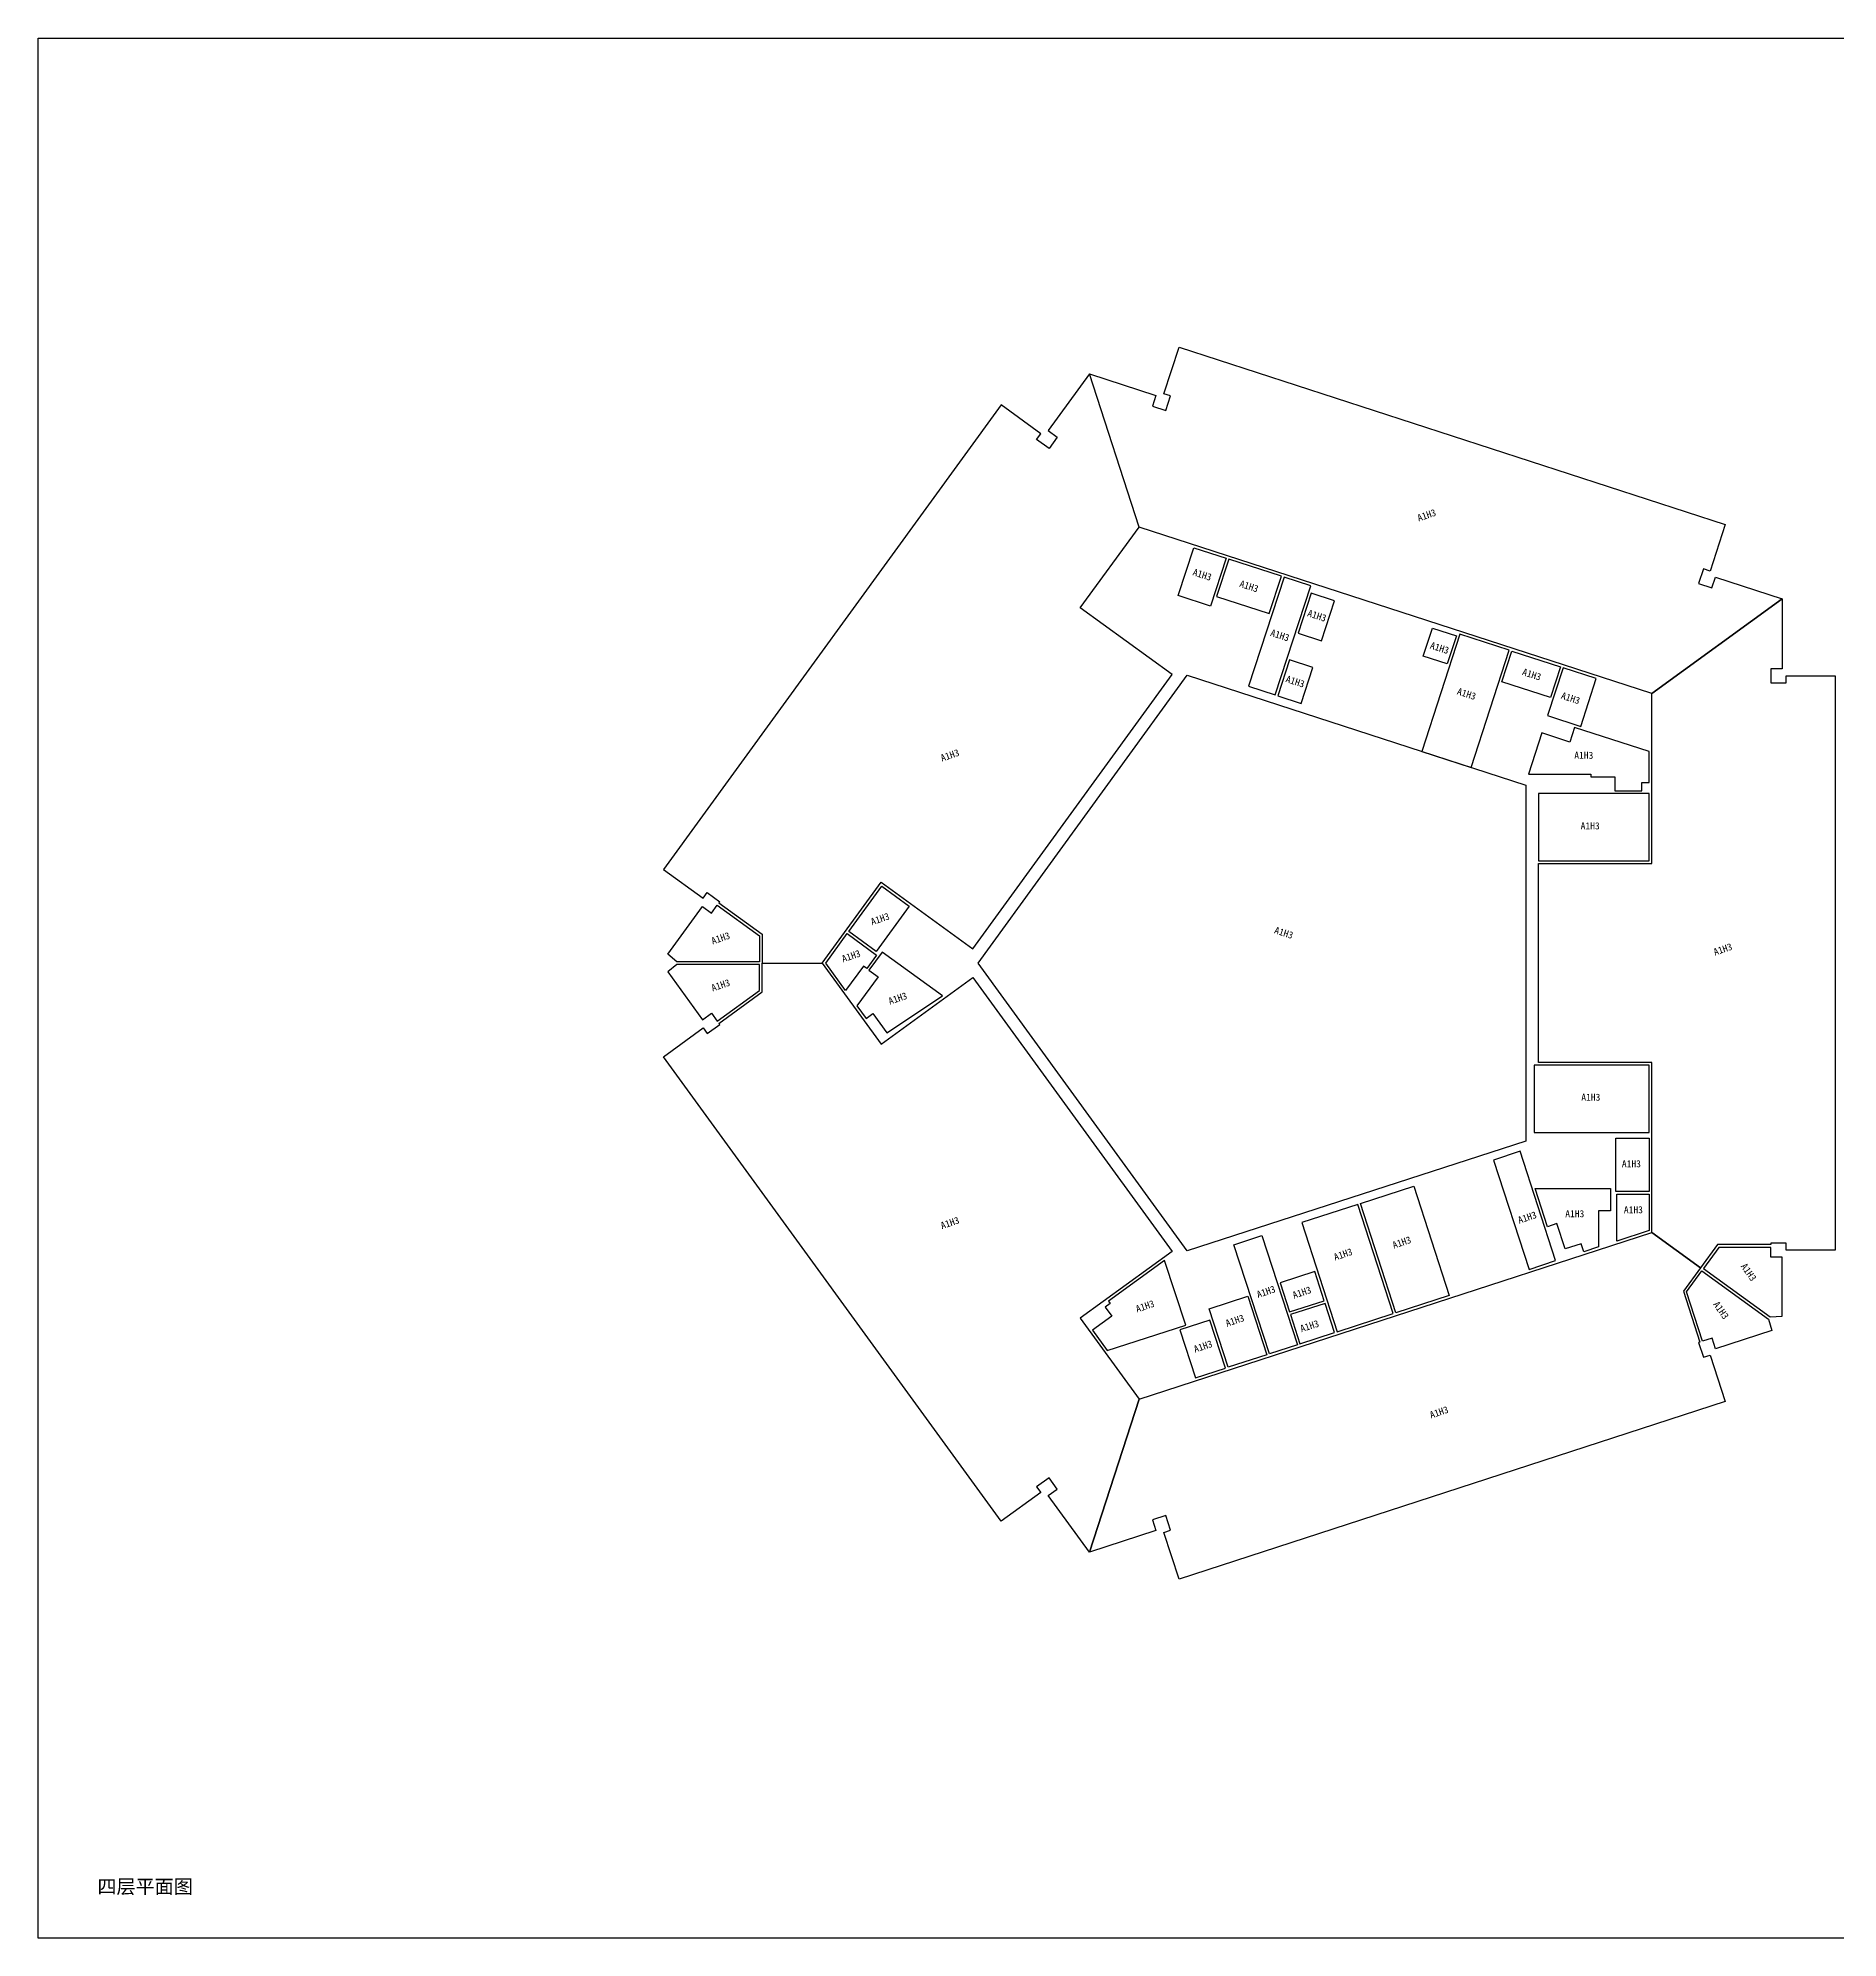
# Model space of a CAD drawing. Header units: millimetres. Extents: x -88739 to 368410, y -69614 to 266592.
# Drawn here: x 175337 to 303857, y -69614 to 66056 of the extents above; entities that cross this region are included whole.
import ezdxf
from ezdxf.enums import TextEntityAlignment as Align

# ---------------------------------------------------------------- set-up
doc = ezdxf.new("R2010")
doc.units = ezdxf.units.MM
doc.header["$LTSCALE"] = 1000
doc.header["$MEASUREMENT"] = 0
doc.layers.add('Timeislife-Room', color=6, linetype='Continuous')
doc.layers.add('Timeislife_Floor', color=3, linetype='Continuous')
doc.styles.add('XC00', font='SimSun.ttf')

msp = doc.modelspace()

# ---------------------------------------------------------------- linework, layer by layer
at = {"layer": 'Timeislife-Room'}
for points in [[(293908, 27094), (294859, 26785), (295107, 27546), (299863, 26001), (290563, 19244), (253959, 31137), (250406, 42070), (255162, 40525), (254915, 39764), (255866, 39455), (256206, 40501), (255731, 40656), (256812, 43984), (295805, 31315), (294724, 27986), (294248, 28141)], [(253959, 31137), (250406, 42070), (247467, 38024), (248114, 37554), (247526, 36745), (246636, 37392), (246930, 37796), (244099, 39854), (219999, 6684), (222831, 4627), (223125, 5031), (224015, 4385), (223956, 4304), (227045, 2059), (227045, 0), (231336, 0), (235535, 5780), (242088, 1019), (256312, 20597), (249759, 25358)], [(257856, 29661), (260168, 28910), (259056, 25486), (256744, 26237)], [(259493, 26185), (263250, 24964), (264115, 27627), (260358, 28848)], [(261771, 19767), (263673, 19149), (266207, 26947), (264305, 27565)], [(265316, 23557), (266980, 23016), (267907, 25869), (266243, 26410)], [(290563, -7100), (282463, -7100), (282463, 7100), (290563, 7100), (290563, 19244), (299863, 26001), (299863, 21000), (299063, 21000), (299063, 20000), (300163, 20000), (300163, 20500), (303663, 20500), (303663, -20500), (300163, -20500), (300163, -20000), (299063, -20000), (299063, -20100), (295244, -20100), (294034, -21766), (290563, -19244)], [(274140, 15117), (277659, 13974), (280378, 22343), (276859, 23486)], [(274895, 23914), (276607, 23358), (275958, 21361), (274246, 21917)], [(280568, 22281), (284040, 21153), (283329, 18966), (279857, 20094)], [(242460, 0), (257396, 20557), (281563, 12705), (281563, -12705), (257396, -20557)], [(263863, 19087), (265528, 18546), (266362, 21114), (264698, 21655)], [(283117, 17668), (285485, 16898), (286598, 20322), (284230, 21091)], [(281763, 13500), (286213, 13500), (286213, 13300), (287913, 13300), (287913, 12300), (289863, 12300), (289863, 12900), (290363, 12900), (290363, 15103), (285053, 16829), (284713, 15782), (282716, 16431)], [(282463, 7300), (290363, 7300), (290363, 12100), (282463, 12100)], [(233228, 2264), (235579, 5500), (237541, 4075), (235190, 839)], [(222780, 4046), (223422, 3569), (223838, 4142), (226845, 1957), (226845, 100), (220957, 100), (220298, 630)], [(233111, 2102), (235214, 574), (234509, -397), (234266, -220), (233004, -1956), (231583, 0)], [(234670, -514), (235318, -984), (233808, -3062), (234462, -3963), (234948, -3610), (235947, -4986), (239917, -2349), (235611, 780)], [(253959, -31137), (250406, -42070), (247467, -38024), (248114, -37554), (247526, -36745), (246636, -37392), (246930, -37796), (244099, -39854), (219999, -6684), (222831, -4627), (223125, -5031), (224015, -4385), (223956, -4304), (227045, -2059), (227045, 0), (231336, 0), (235535, -5780), (242088, -1019), (256312, -20597), (249759, -25358)], [(222780, -4046), (223422, -3569), (223838, -4142), (226845, -1957), (226845, -100), (220957, -100), (220298, -630)], [(282163, -12100), (290363, -12100), (290363, -7300), (282163, -7300)], [(281805, -21879), (283697, -21232), (281163, -13434), (279271, -14081)], [(290363, -16300), (287983, -16300), (287983, -12500), (290363, -12500)], [(269760, -17171), (273564, -15935), (276098, -23734), (272294, -24970)], [(282240, -16100), (287613, -16100), (287613, -17700), (286763, -17700), (286763, -20268), (285704, -20612), (285518, -20042), (284377, -20413), (283790, -18606), (283124, -18822)], [(269570, -17233), (265575, -18531), (268109, -26329), (272104, -25031)], [(288063, -19846), (288063, -16500), (290363, -16500), (290363, -19099)], [(250406, -42070), (253959, -31137), (290563, -19244), (294034, -21766), (292823, -23432), (294004, -27063), (293908, -27094), (294248, -28141), (294724, -27986), (295805, -31315), (256812, -43984), (255731, -40656), (256206, -40501), (255866, -39455), (254915, -39764), (255162, -40525)], [(260725, -20107), (262722, -19458), (265256, -27256), (263259, -27905)], [(299863, -21000), (299063, -21008), (299063, -20300), (295346, -20300), (294254, -21802), (299018, -25264), (299863, -25222)], [(251686, -27670), (257282, -25852), (255780, -21231), (251778, -24138), (251896, -24300), (251532, -24565), (252002, -25212), (250627, -26211)], [(264705, -24912), (267177, -24109), (266498, -22016), (264025, -22820)], [(295107, -27546), (294867, -26783), (294194, -27002), (293045, -23467), (294137, -21964), (298901, -25425), (299122, -26242)], [(258951, -24679), (261709, -23782), (263069, -27967), (260311, -28863)], [(265442, -27182), (267915, -26379), (267239, -24299), (264767, -25102)], [(259008, -25501), (256874, -26194), (257987, -29618), (260120, -28925)]]:
    msp.add_lwpolyline(points, close=True, dxfattribs=at)
at = {"layer": 'Timeislife_Floor'}
msp.add_lwpolyline([(175337, 66056), (368410, 66056), (368410, -69614), (175337, -69614)], close=True, dxfattribs=at)

# ---------------------------------------------------------------- texts
at = {"layer": 'Timeislife-Room', "style": 'XC00'}
for rotation, p in [(18.87165, (274486, 31984)), (342, (258464, 27734)), (342, (261804, 26906)), (342, (266653, 24808)), (342, (264011, 23405)), (342, (275412, 22503)), (342, (265104, 20104)), (342, (281991, 20608)), (342, (277338, 19224)), (342, (284766, 18920)), (18.87165, (240446, 14839)), (18.87165, (235462, 3151)), (18.87165, (224076, 1779)), (342, (264288, 2164)), (18.87165, (295633, 985)), (18.87165, (233393, 502)), (18.87165, (224076, -1581)), (18.87165, (236722, -2521)), (18.87165, (240446, -18552)), (18.87165, (281666, -18161)), (18.87165, (272709, -19943)), (18.87165, (268519, -20797)), (305.12835, (297482, -22072)), (18.87165, (263014, -23468)), (18.87165, (254379, -24502)), (18.87165, (265574, -23517)), (305.12835, (295507, -24790)), (18.87165, (260791, -25524)), (18, (266126, -25917)), (18.87165, (258521, -27371)), (18.87165, (275369, -32071))]:
    msp.add_text('A1H3', height=500, rotation=rotation, dxfattribs=at).set_placement(p, align=Align.MIDDLE)
for p in [(285709, 14834), (286163, 9797), (286210, -9579), (289106, -14333), (289250, -17617), (285065, -17899)]:
    msp.add_text('A1H3', height=500, dxfattribs=at).set_placement(p, align=Align.MIDDLE)
at = {"layer": 'Timeislife_Floor', "style": 'XC00'}
msp.add_text('四层平面图', height=1000, dxfattribs=at).set_placement((179577, -66442))

doc.saveas('drawing.dxf')
